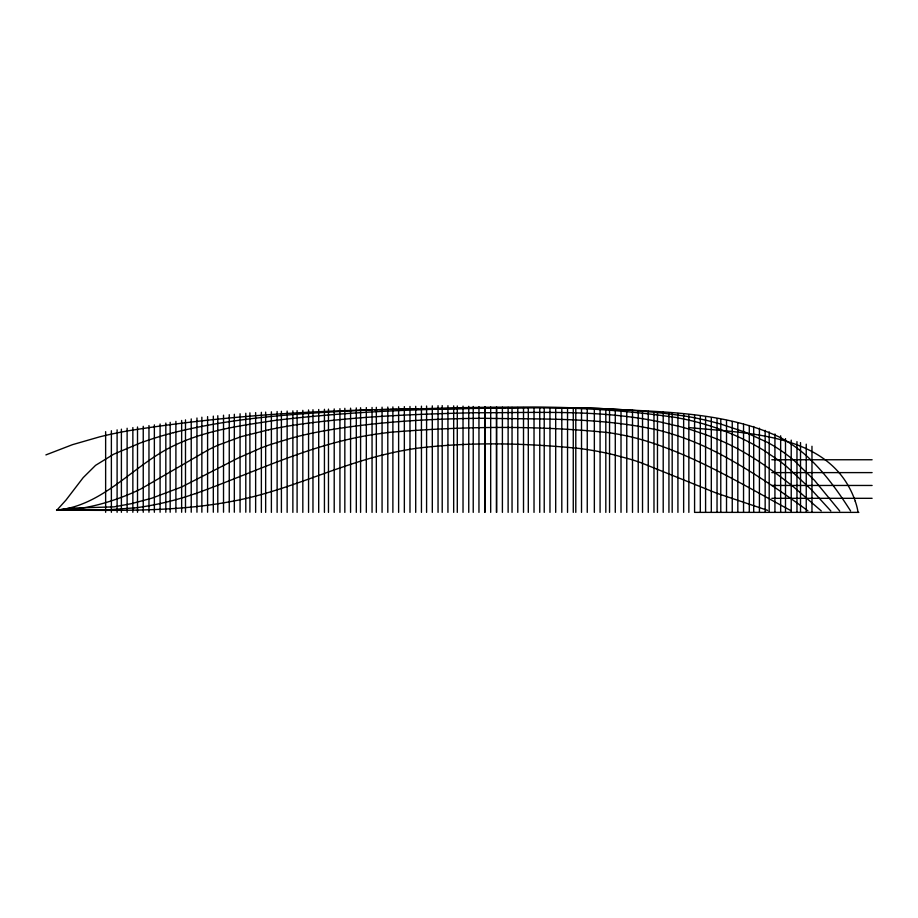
<?xml version="1.0" encoding="UTF-8"?>
<svg xmlns="http://www.w3.org/2000/svg" width="918" height="918" viewBox="0 0 918 918"><rect width="100%" height="100%" fill="white"/><g stroke="black" fill="none" stroke-linecap="round" stroke-linejoin="round"><path stroke-width="1.38" d="M743.546 512.382L743.546 424.242M56.641 510.431L65.993 500.08L83.194 477.624L95.587 465.334L113.625 454.249L139.708 443.199A367.774 367.774 0 0 1 173.399 432.676M45.9 454.915L72.442 444.679L99.764 436.819A415.556 415.556 0 0 1 130.735 430.404C213.664 417.265 297.593 411.264 381.498 409.623M195.327 493.666C256.191 471.726 315.161 441.902 380.063 433.617A364.997 364.997 0 0 1 390.54 432.24C462.81 426.377 535.871 425.218 608.06 432.585A256.845 256.845 0 0 1 639.295 438.976C693.331 454.33 741.652 484.107 790.731 510.534M173.399 432.688C238.439 416.439 305.683 413.066 372.375 409.864M382.99 454.892C332.523 467.388 285.521 491.256 234.251 500.907C175.751 512.359 115.771 510.27 56.503 510.144L105.777 509.972L133.787 507.941M268.549 429.808L241.239 436.624L217.945 445.207A174.948 174.948 0 0 0 208.375 449.809L141.051 488.835A190.852 190.852 0 0 1 131.423 493.322C107.796 503.293 82.459 510.282 56.641 510.144L70.032 508.193L114.004 506.862L131.308 503.684L151.814 498.199L181.58 486.999L237.992 458.128L260.735 448.11A264.613 264.613 0 0 1 270.707 444.438L290.914 438.253A370.505 370.505 0 0 1 325.442 430.622C377.619 421.626 430.553 418.688 483.43 418.287C540.771 419.388 598.972 417.242 655.372 429.544M56.641 510.144C104.342 505.841 134.326 463.579 175.797 444.76C206.768 430.14 241.147 425.55 274.677 420.467C351.399 411.138 428.832 408.659 506.059 408.062M374.441 409.841L377.964 409.726M379.432 409.646L388.543 409.428M420.547 408.854C479.907 406.617 539.348 406.697 598.697 408.407C659.273 412.171 723.132 410.954 779.302 437.025A135.061 135.061 0 0 1 808.253 457.439C824.984 473.011 838.364 491.784 850.607 510.97M382.955 409.543L392.078 409.348M390.024 409.382L418.528 408.877M416.99 408.935C506.931 408.636 597.492 402.979 686.825 416.37A324.02 324.02 0 0 1 721.502 424.311L745.026 432.137L767.7 442.476A158.366 158.366 0 0 1 794.013 460.434L814.369 480.194L839.718 511.028M393.581 409.313L397.15 409.244M411.402 409.003L414.959 408.946M399.169 409.221L409.864 409.061M509.57 408.028C565.936 406.525 622.611 409.543 678.391 417.839M771.82 459.757L872.1 459.757M771.82 472.609L872.1 472.609M771.82 485.461L872.1 485.461M771.82 498.313L872.1 498.313M858.835 512.382L694.582 512.382L694.582 415.361M688.856 427.581C748.319 433.537 831.524 432.848 855.266 501.228M767.666 510.374L716.373 493.104L640.661 462.592A268.102 268.102 0 0 0 630.597 459.321L613.637 454.743A319.131 319.131 0 0 0 578.776 448.409C525.291 443.13 471.037 441.73 417.587 448.168A335.85 335.85 0 0 0 382.99 454.915M715.248 451.518C747.791 468.501 778.303 489.214 807.92 510.81M821.243 510.901L794.127 487.378A522.973 522.973 0 0 0 781.884 477.83C761.137 462.133 739.162 447.64 714.789 438.207A318.821 318.821 0 0 0 704.852 434.398L691.38 429.853A277.546 277.546 0 0 0 681.167 426.893L660.524 422.028A492.025 492.025 0 0 0 650.105 419.996C592.397 409.589 533.438 412.974 475.111 412.721C415.406 414.144 355.564 416.336 296.365 424.77A470.005 470.005 0 0 0 268.549 429.819M830.836 510.97L812.086 490.384L787.174 467.044A180.766 180.766 0 0 0 778.808 460.469L764.109 450.554A251.624 251.624 0 0 0 678.368 418M806.245 512.382L806.245 444.174M774.93 512.382L774.93 433.939M811.971 446.263L811.971 512.382M800.519 442.579L800.519 512.382M796.962 441.65L796.962 512.382M791.224 440.135L791.224 512.382M785.498 438.62L785.498 512.382M780.656 435.798L780.656 512.382M769.192 431.873L769.192 512.382M765.153 430.347L765.153 512.382M759.415 428.19L759.415 512.382M753.689 426.48L753.689 512.382M749.283 425.516L749.283 512.382M737.82 422.934L737.82 512.382M732.243 421.546L732.243 512.382M726.517 420.513L726.517 512.382M720.779 419.572L720.779 512.382M717.038 418.941L717.038 512.382M711.312 418.011L711.312 512.382M705.586 417.07L705.586 512.382M700.319 416.187L700.319 512.382M688.856 414.546L688.856 512.382M683.646 413.892L683.646 512.382M677.92 413.421L677.92 512.382M672.183 412.859L672.183 512.382M668.935 412.561L668.935 512.382M663.209 412.056L663.209 512.382M657.472 411.734L657.472 512.382M653.983 411.585L653.983 512.382M648.246 411.207L648.246 512.382M642.52 410.851L642.52 512.382M638.228 410.598L638.228 512.382M632.502 410.289L632.502 512.382M626.764 410.071L626.764 512.382M621.016 409.864L621.016 512.382M615.278 409.646L615.278 512.382M609.552 409.428L609.552 512.382M605.811 409.29L605.811 512.382M600.085 409.164L600.085 512.382M594.348 409.026L594.348 512.382M587.256 408.831L587.256 512.382M581.519 408.717L581.519 512.382M575.793 408.602L575.793 512.382M573.268 408.556L573.268 512.382M567.542 408.441L567.542 512.382M561.805 408.315L561.805 512.382M555.688 408.189L555.688 512.382M549.962 408.062L549.962 512.382M544.225 407.948L544.225 512.382M539.75 407.833L539.75 512.382M534.024 407.684L534.024 512.382M528.298 407.592L528.298 512.382M523.512 407.512L523.512 512.382M517.786 407.42L517.786 512.382M512.049 407.328L512.049 512.382M508.124 407.259L508.124 512.382M502.398 407.167L502.398 512.382M496.672 407.076L496.672 512.382M496.409 407.064L496.409 512.382M490.682 406.972L490.682 512.382M484.945 406.812L484.945 512.382M484.681 406.8L484.681 512.382M478.955 406.628L478.955 512.382M473.229 406.456L473.229 512.382M468.754 406.318L468.754 512.382M463.028 406.146L463.028 512.382M457.29 405.974L457.29 512.382M453.676 405.871L453.676 512.382M447.938 405.699L447.938 512.382M442.212 405.595L442.212 512.382M438.047 405.71L438.047 512.382M432.309 405.871L432.309 512.382M426.583 406.02L426.583 512.382M421.442 406.169L421.442 512.382M415.705 406.33L415.705 512.382M409.979 406.467L409.979 512.382M404.345 406.617L404.345 512.382M398.619 406.777L398.619 512.382M392.881 406.915L392.881 512.405M387.798 407.041L387.798 512.382M382.072 407.19L382.072 512.382M376.334 407.351L376.334 512.382M372.054 407.466L372.054 512.382M366.316 407.592L366.316 512.382M360.59 407.73L360.59 512.382M356.299 407.913L356.299 512.382M350.573 408.154L350.573 512.382M344.835 408.315L344.835 512.405M339.935 408.671L339.935 512.382M334.209 408.935L334.209 512.382M328.472 409.13L328.472 512.382M324.433 409.29L324.433 512.382M318.695 409.497L318.695 512.382M312.969 409.726L312.969 512.382M308.563 409.956L308.563 512.382M302.825 410.323L302.825 512.382M297.099 410.667L297.099 512.382M292.865 410.851L292.865 512.382M287.139 411.057L287.139 512.382M281.401 411.298L281.401 512.382M277.121 411.516L277.121 512.382M271.384 411.803L271.384 512.382M265.658 412.09L265.658 512.382M261.366 412.308L261.366 512.382M255.64 412.572L255.64 512.382M249.903 412.859L249.903 512.233M245.794 413.272L245.794 512.233M240.068 413.777L240.068 512.233M234.331 414.27L234.331 512.233M229.248 414.695L229.248 512.233M223.522 415.2L223.522 512.244M217.796 415.728L217.796 512.244M213.32 416.118L213.32 512.244M207.594 416.623L207.594 512.244M201.857 417.208L201.857 512.244M196.957 418L196.957 512.244M191.231 418.929L191.231 512.244M185.493 419.87L185.493 512.255M181.638 420.467L181.638 512.255M175.9 421.362L175.9 512.255M170.174 422.326L170.174 512.255M165.825 423.072L165.825 512.255M160.088 424.024L160.088 512.255M154.362 424.873L154.362 512.267M148.968 425.562L148.968 512.267M143.242 426.296L143.242 512.278M137.516 426.996L137.516 512.278M132.858 427.559L132.858 512.29M127.12 428.247L127.12 512.29M121.394 429.176L121.394 512.301M117.102 429.842L117.102 512.301M111.376 430.749L111.376 512.313M105.639 431.655L105.639 512.313M655.406 429.394A272.336 272.336 0 0 1 715.191 451.633M195.304 493.597A296.089 296.089 0 0 1 133.798 508.056M855.232 501.239A59.509 59.509 0 0 1 857.974 511.888"/></g></svg>
